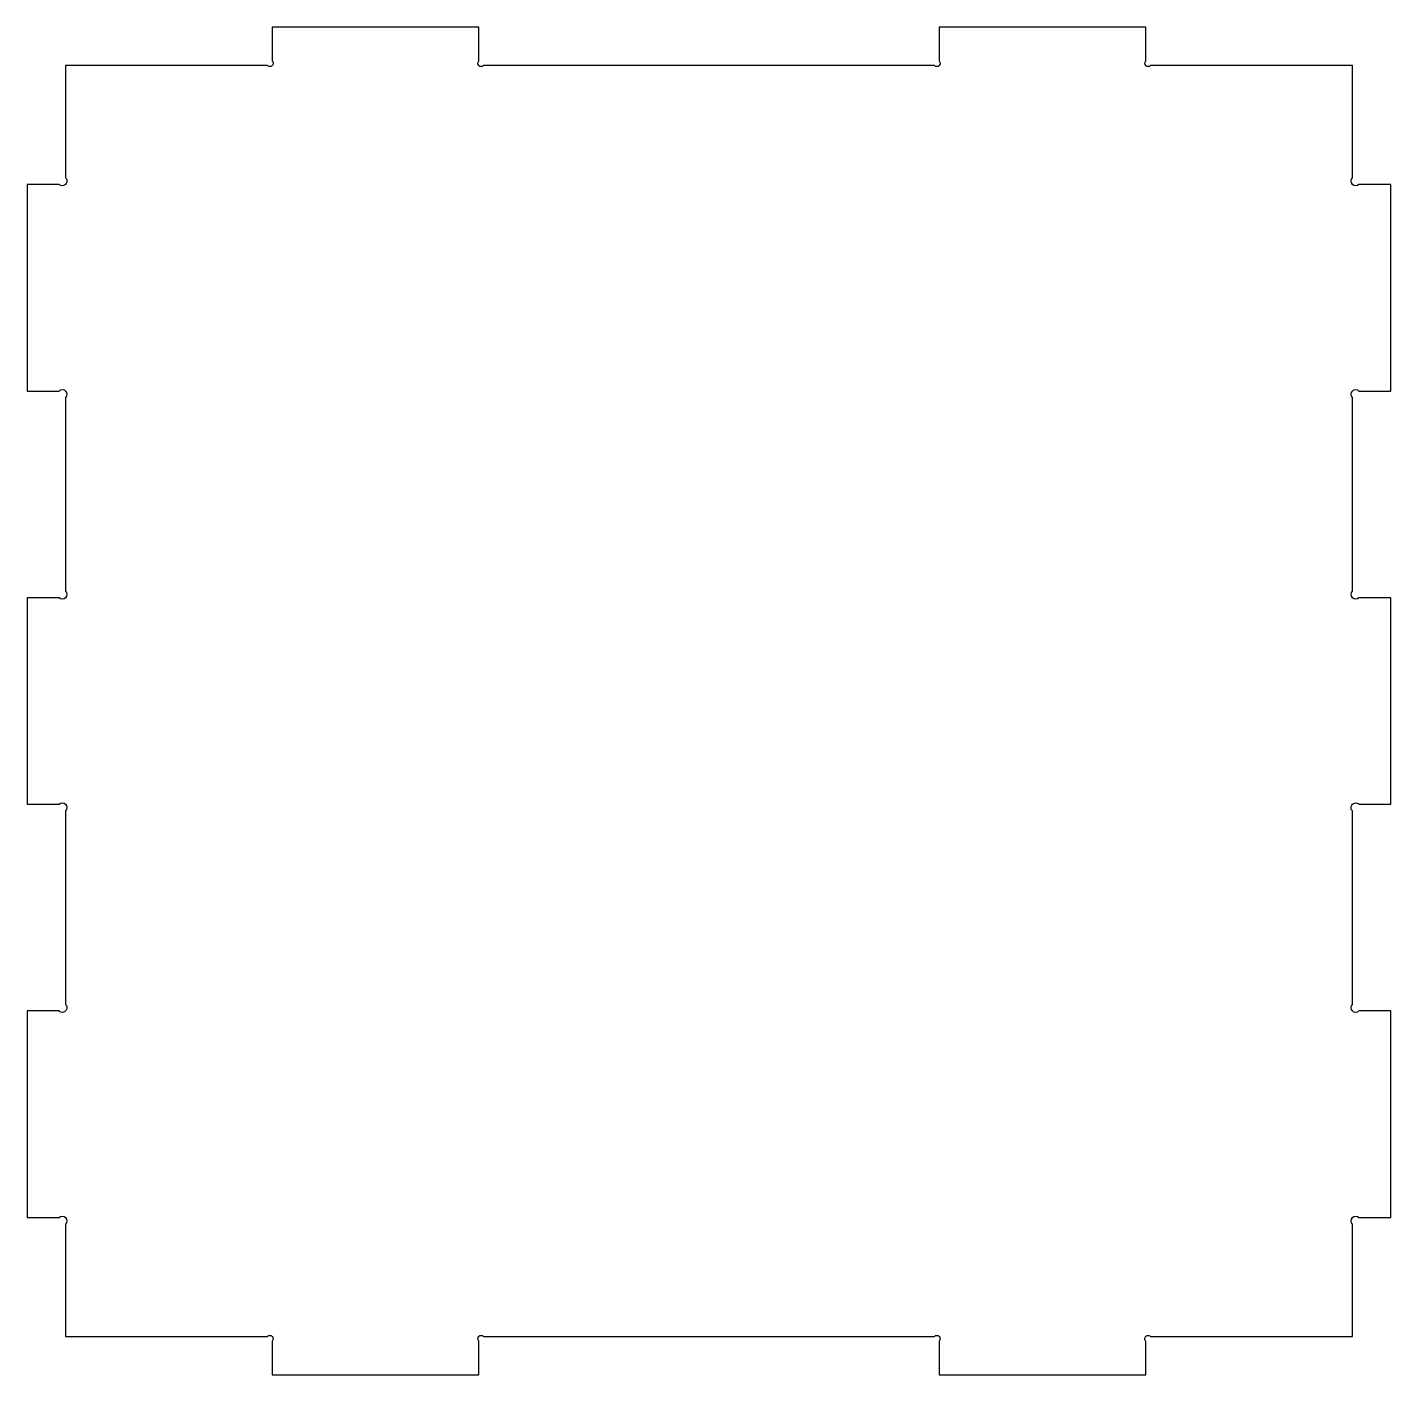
# Model space of a CAD drawing. Header units: millimetres. Extents: x -330 to 330, y -326 to 326.
import ezdxf

# ---------------------------------------------------------------- set-up
doc = ezdxf.new("R2010")
doc.units = ezdxf.units.MM

msp = doc.modelspace()

# ---------------------------------------------------------------- linework, layer by layer
msp.add_lwpolyline([(211.45, -309.71, -1), (213.71, -307.45), (311.45, -307.45), (311.45, -253.18, -1), (314.63, -250), (330, -250), (330, -150), (314.63, -150, -1), (311.45, -146.82), (311.45, -53.18, -1), (314.63, -50), (330, -50), (330, 50), (314.63, 50, -1), (311.45, 53.18), (311.45, 146.82, -1), (314.63, 150), (330, 150), (330, 250), (314.63, 250, -1), (311.45, 253.18), (311.45, 307.45), (213.71, 307.45, -1), (211.45, 309.71), (211.45, 326), (111.45, 326), (111.45, 309.71, -1), (109.19, 307.45), (-109.19, 307.45, -1), (-111.45, 309.71), (-111.45, 326), (-211.45, 326), (-211.45, 309.71, -1), (-213.71, 307.45), (-311.45, 307.45), (-311.45, 253.18, -1), (-314.63, 250), (-330, 250), (-330, 150), (-314.63, 150, -1), (-311.45, 146.82), (-311.45, 53.18, -1), (-314.63, 50), (-330, 50), (-330, -50), (-314.63, -50, -1), (-311.45, -53.18), (-311.45, -146.82, -1), (-314.63, -150), (-330, -150), (-330, -250), (-314.63, -250, -1), (-311.45, -253.18), (-311.45, -307.45), (-213.71, -307.45, -1), (-211.45, -309.71), (-211.45, -326), (-111.45, -326), (-111.45, -309.71, -1), (-109.19, -307.45), (109.19, -307.45, -1), (111.45, -309.71), (111.45, -326), (211.45, -326)], format="xyb", close=True)

doc.saveas('drawing.dxf')
